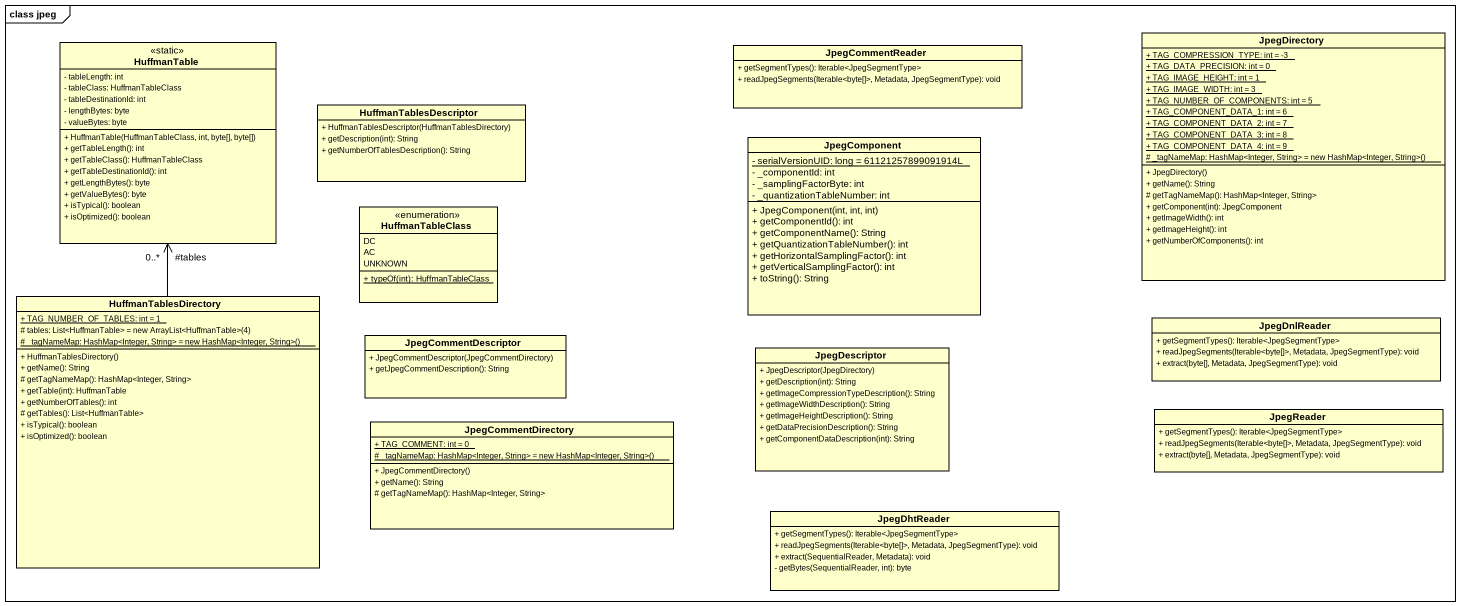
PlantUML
@startuml
mainframe class jpeg
hide circle
hide empty members
skinparam classAttributeIconSize 0
class HuffmanTable <<static>> {
  - tableLength: int
  - tableClass: HuffmanTableClass
  - tableDestinationId: int
  - lengthBytes: byte
  - valueBytes: byte
  + HuffmanTable(HuffmanTableClass, int, byte[], byte[])
  + getTableLength(): int
  + getTableClass(): HuffmanTableClass
  + getTableDestinationId(): int
  + getLengthBytes(): byte
  + getValueBytes(): byte
  + isTypical(): boolean
  + isOptimized(): boolean
}
class JpegCommentReader {
  + getSegmentTypes(): Iterable<JpegSegmentType>
  + readJpegSegments(Iterable<byte[]>, Metadata, JpegSegmentType): void
}
class JpegDirectory {
  {static} + TAG_COMPRESSION_TYPE: int = -3
  {static} + TAG_DATA_PRECISION: int = 0
  {static} + TAG_IMAGE_HEIGHT: int = 1
  {static} + TAG_IMAGE_WIDTH: int = 3
  {static} + TAG_NUMBER_OF_COMPONENTS: int = 5
  {static} + TAG_COMPONENT_DATA_1: int = 6
  {static} + TAG_COMPONENT_DATA_2: int = 7
  {static} + TAG_COMPONENT_DATA_3: int = 8
  {static} + TAG_COMPONENT_DATA_4: int = 9
  {static} {field} # _tagNameMap: HashMap<Integer, String> = new HashMap<Integer, String>()
  + JpegDirectory()
  + getName(): String
  # getTagNameMap(): HashMap<Integer, String>
  + getComponent(int): JpegComponent
  + getImageWidth(): int
  + getImageHeight(): int
  + getNumberOfComponents(): int
}
class HuffmanTablesDescriptor {
  + HuffmanTablesDescriptor(HuffmanTablesDirectory)
  + getDescription(int): String
  + getNumberOfTablesDescription(): String
}
class JpegComponent {
  {static} - serialVersionUID: long = 61121257899091914L
  - _componentId: int
  - _samplingFactorByte: int
  - _quantizationTableNumber: int
  + JpegComponent(int, int, int)
  + getComponentId(): int
  + getComponentName(): String
  + getQuantizationTableNumber(): int
  + getHorizontalSamplingFactor(): int
  + getVerticalSamplingFactor(): int
  + toString(): String
}
enum HuffmanTableClass {
  DC
  AC
  UNKNOWN
  {static} + typeOf(int): HuffmanTableClass
}
class HuffmanTablesDirectory {
  {static} + TAG_NUMBER_OF_TABLES: int = 1
  {field} # tables: List<HuffmanTable> = new ArrayList<HuffmanTable>(4)
  {static} {field} # _tagNameMap: HashMap<Integer, String> = new HashMap<Integer, String>()
  + HuffmanTablesDirectory()
  + getName(): String
  # getTagNameMap(): HashMap<Integer, String>
  + getTable(int): HuffmanTable
  + getNumberOfTables(): int
  # getTables(): List<HuffmanTable>
  + isTypical(): boolean
  + isOptimized(): boolean
}
class JpegCommentDescriptor {
  + JpegCommentDescriptor(JpegCommentDirectory)
  + getJpegCommentDescription(): String
}
class JpegDnlReader {
  + getSegmentTypes(): Iterable<JpegSegmentType>
  + readJpegSegments(Iterable<byte[]>, Metadata, JpegSegmentType): void
  + extract(byte[], Metadata, JpegSegmentType): void
}
class JpegDescriptor {
  + JpegDescriptor(JpegDirectory)
  + getDescription(int): String
  + getImageCompressionTypeDescription(): String
  + getImageWidthDescription(): String
  + getImageHeightDescription(): String
  + getDataPrecisionDescription(): String
  + getComponentDataDescription(int): String
}
class JpegCommentDirectory {
  {static} + TAG_COMMENT: int = 0
  {static} {field} # _tagNameMap: HashMap<Integer, String> = new HashMap<Integer, String>()
  + JpegCommentDirectory()
  + getName(): String
  # getTagNameMap(): HashMap<Integer, String>
}
class JpegReader {
  + getSegmentTypes(): Iterable<JpegSegmentType>
  + readJpegSegments(Iterable<byte[]>, Metadata, JpegSegmentType): void
  + extract(byte[], Metadata, JpegSegmentType): void
}
class JpegDhtReader {
  + getSegmentTypes(): Iterable<JpegSegmentType>
  + readJpegSegments(Iterable<byte[]>, Metadata, JpegSegmentType): void
  + extract(SequentialReader, Metadata): void
  - getBytes(SequentialReader, int): byte
}
HuffmanTablesDirectory -up-> "#tables\n0..*" HuffmanTable
@enduml
